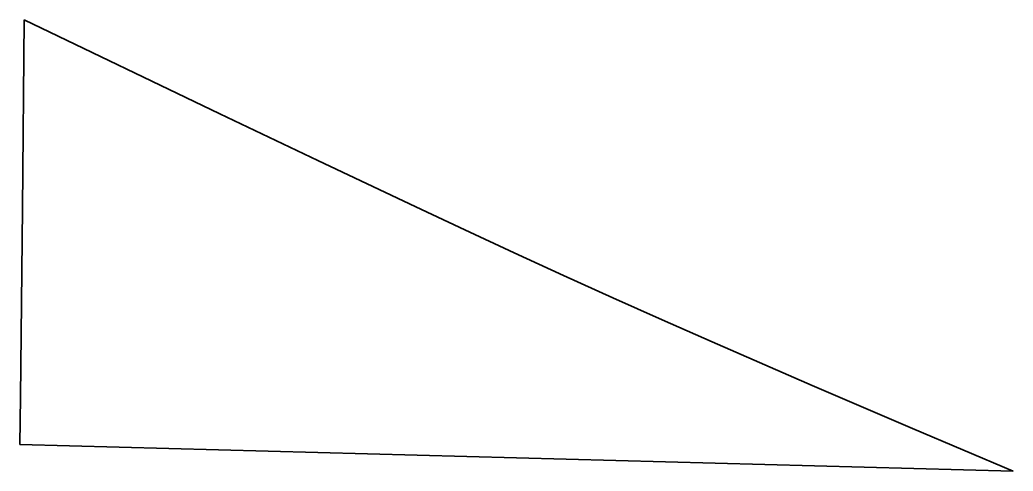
# Model space of a CAD drawing. Extents: x 2.85 to 7.02, y 5.33 to 7.22.
import ezdxf

# ---------------------------------------------------------------- set-up
doc = ezdxf.new("R2010")
doc.units = 0
doc.header["$MEASUREMENT"] = 0

msp = doc.modelspace()

# ---------------------------------------------------------------- linework, layer by layer
at = {"color": 7, "lineweight": 35}
msp.add_line((7.024832, 5.325513), (2.8526, 5.437535), dxfattribs=at)
for points in [[(2.8526, 5.437535), (2.855249, 5.635863), (2.8597, 6.032487), (2.863493, 6.429132), (2.870476, 7.222445)], [(2.870476, 7.222445), (3.692926, 6.827997), (4.104223, 6.63132), (4.515839, 6.436103), (4.721919, 6.339259), (4.928367, 6.24325), (5.135448, 6.148215), (5.342973, 6.054046), (5.551217, 5.960911), (5.760144, 5.868739), (6.180007, 5.685947), (6.601493, 5.505039), (7.024832, 5.325513)]]:
    msp.add_lwpolyline(points, dxfattribs=at)

doc.saveas('drawing.dxf')
